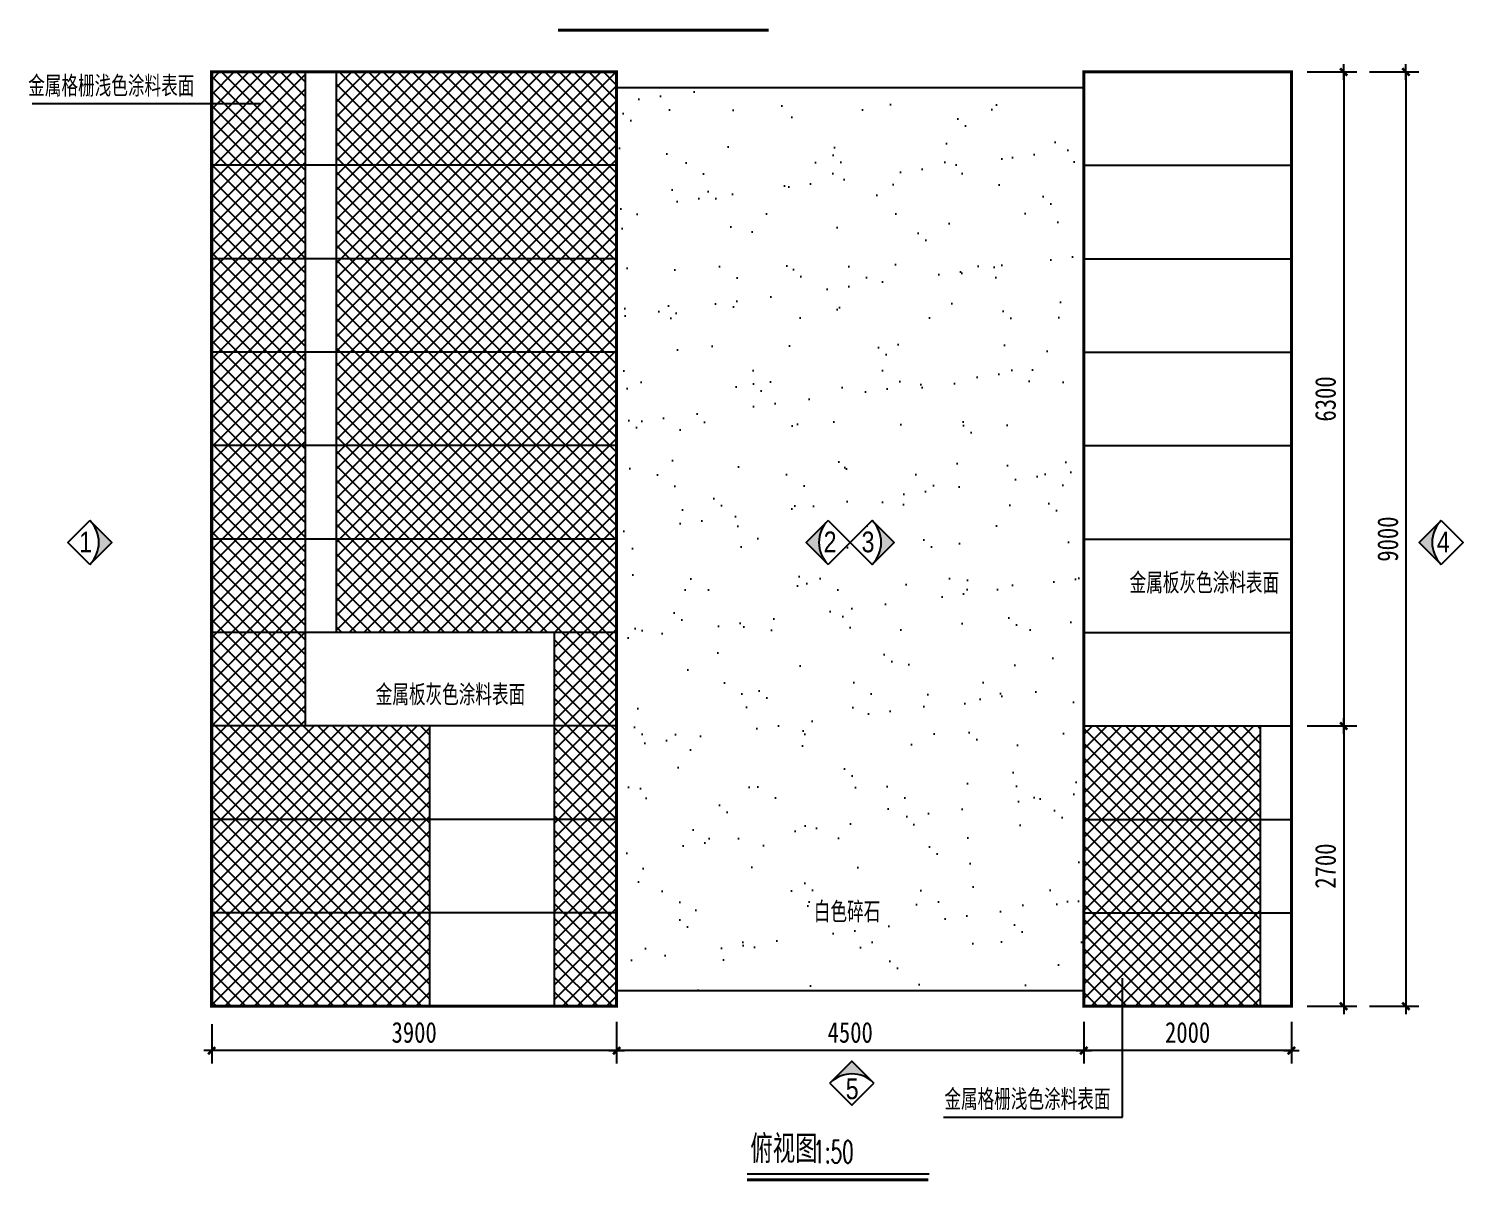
# Model space of a CAD drawing. Extents: x 16731 to 55153, y 153979 to 176230.
# Drawn here: x 40301 to 54119, y 153979 to 165083 of the extents above; entities that cross this region are included whole.
import ezdxf

# ---------------------------------------------------------------- set-up
doc = ezdxf.new("R2010")
doc.units = 0
doc.header["$LTSCALE"] = 500
doc.header["$MEASUREMENT"] = 0
doc.header["$PDMODE"] = 34
doc.layers.get('0').update_dxf_attribs({"linetype": 'CONTINUOUS'})
doc.layers.get('DEFPOINTS').update_dxf_attribs({"linetype": 'CONTINUOUS'})
doc.layers.add('L-OBJECT', color=4, linetype='CONTINUOUS')
doc.layers.add('PUB_DIM', color=3, linetype='CONTINUOUS')
doc.styles.add('_HZTXT', font='txt.shx', dxfattribs={"width": 0.8, "bigfont": 'HZTXT.shx'})
doc.styles.add('_ROMANS', font='ROMANS.shx', dxfattribs={"width": 0.6})
doc.styles.add('DIM_FONT', font='simhei.ttf', dxfattribs={"width": 0.8, "height": 200})
doc.dimstyles.new('DIMB', dxfattribs={"dimtxt": 300, "dimasz": 1, "dimexe": 250, "dimexo": 300, "dimgap": 150, "dimtad": 1, "dimdec": 0, "dimzin": 0, "dimtxsty": 'DIM_FONT', "dimblk": '_DIMX', "dimblk1": '_DIMX', "dimblk2": '_DIMX', "dimcen": 0.09, "dimse2": 1, "dimclrt": 7, "dimazin": 3, "dimtfac": 1, "dimtdec": 0, "dimtix": 1, "dimtmove": 0, "dimatfit": 3, "dimtolj": 1, "dimtzin": 0})

# ---------------------------------------------------------------- blocks, each defined once
blk = doc.blocks.new('_DIMX')
blk.add_line((-150, 0), (150, 0))
at = {"const_width": 50}
blk.add_lwpolyline([(-70, -70), (70, 70)], dxfattribs=at)
blk = doc.blocks.new('*D30')
at = {"color": 0, "linetype": 'BYBLOCK'}
for p, q in [((42064, 155494), (42064, 155113)), ((45964, 155516), (45964, 155113)), ((45963, 155238), (42064, 155238))]:
    blk.add_line(p, q, dxfattribs=at)
at = {"layer": 'DEFPOINTS', "color": 0, "linetype": 'BYBLOCK'}
for p in [(42064, 155644), (45964, 155666), (42064, 155238)]:
    blk.add_point(p, dxfattribs=at)
at = {"color": 0, "linetype": 'BYBLOCK', "xscale": 0.5, "yscale": 0.5, "zscale": 0.5, "rotation": 180}
blk.add_blockref('_DIMX', (42064, 155238), dxfattribs=at)
at = {"color": 0, "linetype": 'BYBLOCK', "xscale": 0.5, "yscale": 0.5, "zscale": 0.5}
blk.add_blockref('_DIMX', (45964, 155238), dxfattribs=at)
at = {"color": 7, "linetype": 'BYBLOCK', "insert": (44014, 155413), "char_height": 200, "attachment_point": 5, "style": 'DIM_FONT'}
blk.add_mtext('\\A1;3900', dxfattribs=at)
blk = doc.blocks.new('*D31')
at = {"color": 0, "linetype": 'BYBLOCK'}
for p, q in [((45964, 155516), (45964, 155113)), ((50464, 155516), (50464, 155113)), ((50463, 155238), (45964, 155238))]:
    blk.add_line(p, q, dxfattribs=at)
at = {"layer": 'DEFPOINTS', "color": 0, "linetype": 'BYBLOCK'}
for p in [(45964, 155666), (50464, 155666), (45964, 155238)]:
    blk.add_point(p, dxfattribs=at)
at = {"color": 0, "linetype": 'BYBLOCK', "xscale": 0.5, "yscale": 0.5, "zscale": 0.5, "rotation": 180}
blk.add_blockref('_DIMX', (45964, 155238), dxfattribs=at)
at = {"color": 0, "linetype": 'BYBLOCK', "xscale": 0.5, "yscale": 0.5, "zscale": 0.5}
blk.add_blockref('_DIMX', (50464, 155238), dxfattribs=at)
at = {"color": 7, "linetype": 'BYBLOCK', "insert": (48214, 155413), "char_height": 200, "attachment_point": 5, "style": 'DIM_FONT'}
blk.add_mtext('\\A1;4500', dxfattribs=at)
blk = doc.blocks.new('*D32')
at = {"color": 0, "linetype": 'BYBLOCK'}
for p, q in [((50464, 155516), (50464, 155113)), ((52464, 155516), (52464, 155113)), ((52463, 155238), (50464, 155238))]:
    blk.add_line(p, q, dxfattribs=at)
at = {"layer": 'DEFPOINTS', "color": 0, "linetype": 'BYBLOCK'}
for p in [(50464, 155666), (52464, 155666), (50464, 155238)]:
    blk.add_point(p, dxfattribs=at)
at = {"color": 0, "linetype": 'BYBLOCK', "xscale": 0.5, "yscale": 0.5, "zscale": 0.5, "rotation": 180}
blk.add_blockref('_DIMX', (50464, 155238), dxfattribs=at)
at = {"color": 0, "linetype": 'BYBLOCK', "xscale": 0.5, "yscale": 0.5, "zscale": 0.5}
blk.add_blockref('_DIMX', (52464, 155238), dxfattribs=at)
at = {"color": 7, "linetype": 'BYBLOCK', "insert": (51464, 155413), "char_height": 200, "attachment_point": 5, "style": 'DIM_FONT'}
blk.add_mtext('\\A1;2000', dxfattribs=at)
blk = doc.blocks.new('*D33')
at = {"color": 0, "linetype": 'BYBLOCK'}
for p, q in [((53214, 164666), (53692, 164666)), ((53567, 164666), (53567, 155667)), ((53214, 155666), (53692, 155666))]:
    blk.add_line(p, q, dxfattribs=at)
at = {"layer": 'DEFPOINTS', "color": 0, "linetype": 'BYBLOCK'}
for p in [(53064, 164666), (53064, 155666), (53567, 155666)]:
    blk.add_point(p, dxfattribs=at)
at = {"color": 0, "linetype": 'BYBLOCK', "xscale": 0.5, "yscale": 0.5, "zscale": 0.5}
for p, rotation in [((53567, 164666), 90), ((53567, 155666), 270)]:
    blk.add_blockref('_DIMX', p, dxfattribs=dict(at, rotation=rotation))
at = {"color": 7, "linetype": 'BYBLOCK', "insert": (53392, 160166), "char_height": 200, "attachment_point": 5, "rotation": 90, "style": 'DIM_FONT'}
blk.add_mtext('\\A1;9000', dxfattribs=at)
blk = doc.blocks.new('*D34')
at = {"color": 0, "linetype": 'BYBLOCK'}
for p, q in [((52614, 164666), (53092, 164666)), ((52967, 164666), (52967, 158367)), ((52614, 158366), (53092, 158366))]:
    blk.add_line(p, q, dxfattribs=at)
at = {"layer": 'DEFPOINTS', "color": 0, "linetype": 'BYBLOCK'}
for p in [(52464, 164666), (52464, 158366), (52967, 158366)]:
    blk.add_point(p, dxfattribs=at)
at = {"color": 0, "linetype": 'BYBLOCK', "xscale": 0.5, "yscale": 0.5, "zscale": 0.5}
for p, rotation in [((52967, 164666), 90), ((52967, 158366), 270)]:
    blk.add_blockref('_DIMX', p, dxfattribs=dict(at, rotation=rotation))
at = {"color": 7, "linetype": 'BYBLOCK', "insert": (52792, 161516), "char_height": 200, "attachment_point": 5, "rotation": 90, "style": 'DIM_FONT'}
blk.add_mtext('\\A1;6300', dxfattribs=at)
blk = doc.blocks.new('*D35')
at = {"color": 0, "linetype": 'BYBLOCK'}
for p, q in [((52614, 158366), (53092, 158366)), ((52967, 158366), (52967, 155667)), ((52614, 155666), (53092, 155666))]:
    blk.add_line(p, q, dxfattribs=at)
at = {"layer": 'DEFPOINTS', "color": 0, "linetype": 'BYBLOCK'}
for p in [(52464, 158366), (52464, 155666), (52967, 155666)]:
    blk.add_point(p, dxfattribs=at)
at = {"color": 0, "linetype": 'BYBLOCK', "xscale": 0.5, "yscale": 0.5, "zscale": 0.5}
for p, rotation in [((52967, 158366), 90), ((52967, 155666), 270)]:
    blk.add_blockref('_DIMX', p, dxfattribs=dict(at, rotation=rotation))
at = {"color": 7, "linetype": 'BYBLOCK', "insert": (52792, 157016), "char_height": 200, "attachment_point": 5, "rotation": 90, "style": 'DIM_FONT'}
blk.add_mtext('\\A1;2700', dxfattribs=at)

msp = doc.modelspace()

# ---------------------------------------------------------------- hatches: boundary and pattern name
at = {"layer": 'L-OBJECT'}
h = msp.add_hatch(dxfattribs=at)
h.set_pattern_fill('ANSI37', color=256, scale=800, style=0)
h.set_pattern_definition([(45, (78000, 52600), (-70.71068, 70.71068), []), (135, (78000, 52600), (-70.71068, -70.71068), [])])
h.paths.add_polyline_path([(42063.7, 164666.4), (42063.7, 163766.4), (42963.7, 163766.4), (42963.7, 164666.4)])
h.paths.add_polyline_path([(42963.7, 162866.4), (42963.7, 163766.4), (42063.7, 163766.4), (42063.7, 162866.4)])
h.paths.add_polyline_path([(42063.7, 161966.4), (42963.7, 161966.4), (42963.7, 162866.4), (42063.7, 162866.4)])
h.paths.add_polyline_path([(42063.7, 161966.4), (42063.7, 161066.4), (42963.7, 161066.4), (42963.7, 161966.4)])
h.paths.add_polyline_path([(42963.7, 160166.4), (42963.7, 161066.4), (42063.7, 161066.4), (42063.7, 160166.4)])
h.paths.add_polyline_path([(42963.7, 159266.4), (42963.7, 160166.4), (42063.7, 160166.4), (42063.7, 159266.4)])
h.paths.add_polyline_path([(42963.7, 159266.4), (42063.7, 159266.4), (42063.7, 158366.4), (42963.7, 158366.4)])
h.paths.add_polyline_path([(44163.7, 157466.4), (44163.7, 158366.4), (42063.7, 158366.4), (42063.7, 157466.4)])
h.paths.add_polyline_path([(42063.7, 157466.4), (42063.7, 156566.4), (44163.7, 156566.4), (44163.7, 157466.4)])
h.paths.add_polyline_path([(42063.7, 156566.4), (42063.7, 155666.4), (44163.7, 155666.4), (44163.7, 156566.4)])
h.paths.add_polyline_path([(45363.7, 155666.4), (45963.7, 155666.4), (45963.7, 156566.4), (45363.7, 156566.4)])
h.paths.add_polyline_path([(45363.7, 157466.4), (45363.7, 156566.4), (45963.7, 156566.4), (45963.7, 157466.4)])
h.paths.add_polyline_path([(45963.7, 157466.4), (45963.7, 158366.4), (45363.7, 158366.4), (45363.7, 157466.4)])
h.paths.add_polyline_path([(45363.7, 158366.4), (45963.7, 158366.4), (45963.7, 159266.4), (45363.7, 159266.4)])
h.paths.add_polyline_path([(45963.7, 160166.4), (43263.7, 160166.4), (43263.7, 159266.4), (45963.7, 159266.4)])
h.paths.add_polyline_path([(45963.7, 160166.4), (45963.7, 161066.4), (43263.7, 161066.4), (43263.7, 160166.4)])
h.paths.add_polyline_path([(43263.7, 161966.4), (43263.7, 161066.4), (45963.7, 161066.4), (45963.7, 161966.4)])
h.paths.add_polyline_path([(45963.7, 161966.4), (45963.7, 162866.4), (43263.7, 162866.4), (43263.7, 161966.4)])
h.paths.add_polyline_path([(45963.7, 162866.4), (45963.7, 163766.4), (43263.7, 163766.4), (43263.7, 162866.4)])
h.paths.add_polyline_path([(45963.7, 163766.4), (45963.7, 164666.4), (43263.7, 164666.4), (43263.7, 163766.4)])
h.paths.add_polyline_path([(50463.7, 158366.4), (50463.7, 157466.4), (52163.7, 157466.4), (52163.7, 158366.4)])
h.paths.add_polyline_path([(52163.7, 157466.4), (50463.7, 157466.4), (50463.7, 156566.4), (52163.7, 156566.4)])
h.paths.add_polyline_path([(52163.7, 156566.4), (50463.7, 156566.4), (50463.7, 155666.4), (52163.7, 155666.4)])
at = {"layer": 'PUB_DIM'}
h = msp.add_hatch(dxfattribs=at)
h.set_pattern_fill('AR-SAND', color=256, scale=400, style=0)
h.set_pattern_definition([(37.5, (78000, 52600), (-25.1973, 770.7295), [0, -608, 0, -680, 0, -650]), (7.5, (78000, 52600), (707.911, 1128.858), [0, -328, 0, -548, 0, -210]), (327.5, (77508, 52600), (1245.6567, 2.2636), [0, -200, 0, -720, 0, -940]), (317.5, (77508, 52600), (1202.451, 351.07), [0, -100, 0, -472, 0, -540])])
h.paths.add_polyline_path([(45963.7, 164516.4), (45963.7, 155816.4), (50463.7, 155816.4), (50463.7, 164516.4)])
for points in [[(41101.3, 160133.8), (40889.2, 160346, -0.4142136), (40889.2, 159921.7)], [(53907, 160346), (53694.9, 160133.8), (53907, 159921.7, -0.4142136)], [(48442.8, 154925.9), (48230.7, 155138), (48018.5, 154925.9, -0.4142136)]]:
    msp.add_hatch(color=256, dxfattribs=at).paths.add_polyline_path(points)
h = msp.add_hatch(color=256, dxfattribs=at)
h.paths.add_polyline_path([(48636.7, 160133.8), (48424.5, 160346, -0.4142136), (48424.5, 159921.7)])
h.paths.add_polyline_path([(48000.3, 159921.7, -0.4142136), (48000.3, 160346), (47788.1, 160133.8)])

# ---------------------------------------------------------------- linework, layer by layer
at = {"layer": 'L-OBJECT'}
for p, q in [((42063.7, 164666.4), (42063.7, 155666.4)), ((45963.7, 164666.4), (42063.7, 164666.4)), ((42963.7, 164666.4), (42963.7, 158366.4)), ((43263.7, 164666.4), (43263.7, 159266.4)), ((45963.7, 164666.4), (45963.7, 155666.4)), ((50463.7, 164666.4), (50463.7, 155666.4)), ((52463.7, 164666.4), (50463.7, 164666.4)), ((52463.7, 164666.4), (52463.7, 155666.4)), ((45963.7, 164516.4), (50463.7, 164516.4)), ((45963.7, 163766.4), (42063.7, 163766.4)), ((50463.7, 163766.4), (52463.7, 163766.4)), ((45963.7, 162866.4), (42063.7, 162866.4)), ((50463.7, 162866.4), (52463.7, 162866.4)), ((45963.7, 161966.4), (42063.7, 161966.4)), ((50463.7, 161966.4), (52463.7, 161966.4)), ((45963.7, 161066.4), (42063.7, 161066.4)), ((50463.7, 161066.4), (52463.7, 161066.4)), ((45963.7, 160166.4), (42063.7, 160166.4)), ((50463.7, 160166.4), (52463.7, 160166.4)), ((45963.7, 159266.4), (42063.7, 159266.4)), ((45363.7, 159266.4), (45363.7, 155666.4)), ((50463.7, 159266.4), (52463.7, 159266.4)), ((45963.7, 158366.4), (42063.7, 158366.4)), ((45063.7, 158366.4), (44163.7, 158366.4)), ((44163.7, 155666.4), (44163.7, 158366.4)), ((50463.7, 158366.4), (52463.7, 158366.4)), ((52163.7, 158366.4), (52163.7, 155666.4)), ((45963.7, 157466.4), (42063.7, 157466.4)), ((50463.7, 157466.4), (52463.7, 157466.4)), ((45963.7, 156566.4), (42063.7, 156566.4)), ((50463.7, 156566.4), (52463.7, 156566.4)), ((45963.7, 155816.4), (50463.7, 155816.4)), ((45963.7, 155666.4), (42063.7, 155666.4)), ((52463.7, 155666.4), (50463.7, 155666.4)), ((47220.4, 154050.9), (48973.3, 154050.9))]:
    msp.add_line(p, q, dxfattribs=at)
at = {"layer": 'L-OBJECT', "const_width": 30}
for points in [[(45398.1, 165067.7), (47429.5, 165067.7)], [(47220.2, 153994.5), (48965.1, 153994.5)]]:
    msp.add_lwpolyline(points, dxfattribs=at)
for points in [[(42063.7, 164666.4), (42063.7, 155666.4), (45963.7, 155666.4), (45963.7, 164666.4)], [(52463.7, 164666.4), (50463.7, 164666.4), (50463.7, 155666.4), (52463.7, 155666.4)]]:
    msp.add_lwpolyline(points, close=True, dxfattribs=at)
at = {"layer": 'PUB_DIM'}
for p, q in [((40335.2, 164362.3), (42530.5, 164362.3)), ((48000.3, 160346), (48424.5, 159921.7)), ((48424.5, 160346), (48000.3, 159921.7)), ((50836.1, 154597.4), (50836.1, 155936.4)), ((49113.2, 154597.4), (50836.1, 154597.4))]:
    msp.add_line(p, q, dxfattribs=at)
for points in [[(40889.2, 159921.7), (40677, 160133.8), (40889.2, 160346)], [(40889.2, 159921.7), (41101.3, 160133.8), (40889.2, 160346)], [(48000.3, 160346), (47788.1, 160133.8), (48000.3, 159921.7)], [(48424.5, 159921.7), (48636.7, 160133.8), (48424.5, 160346)], [(53907, 160346), (53694.9, 160133.8), (53907, 159921.7)], [(53907, 160346), (54119.1, 160133.8), (53907, 159921.7)], [(48018.5, 154925.9), (48230.7, 155138), (48442.8, 154925.9)], [(48018.5, 154925.9), (48230.7, 154713.7), (48442.8, 154925.9)]]:
    msp.add_lwpolyline(points, dxfattribs=at)
for centre, start, end in [((40677, 160133.8), 315, 45), ((48212.4, 160133.8), 135, 225), ((48212.4, 160133.8), 315, 45), ((54119.1, 160133.8), 135, 225), ((48230.7, 154713.7), 45, 135)]:
    msp.add_arc(centre, 300, start, end, dxfattribs=at)

# ---------------------------------------------------------------- texts
at = {"layer": 'L-OBJECT'}
for s, height, style, width, p in [('金属格栅浅色涂料表面', 200, '_HZTXT', 0.8, (40296.4, 164429)), ('金属板灰色涂料表面', 200, '_HZTXT', 0.8, (50905, 159641.8)), ('金属板灰色涂料表面', 200, '_HZTXT', 0.8, (43643.4, 158564.7)), ('白色碎石', 200, '_HZTXT', 0.8, (47863.7, 156473.3)), ('金属格栅浅色涂料表面', 200, '_HZTXT', 0.8, (49120.9, 154666.9)), ('俯视图 ', 270, '_HZTXT', 0.8, (47251.9, 154155.6)), ('1:50', 216, '_ROMANS', 0.6, (47858.3, 154155.6))]:
    msp.add_text(s, height=height, dxfattribs=dict(at, style=style, width=width)).set_placement(p)
at = {"layer": 'PUB_DIM', "char_height": 200, "width": 190, "style": 'DIM_FONT'}
for s, insert, attachment_point in [('\\fArial|b0|i0|c0|p34;1', (40788, 160238.7), 1), ('\\fArial|b0|i0|c0|p34;2', (47958, 160238.7), 1), ('\\fArial|b0|i0|c0|p34;3', (48323.4, 160238.7), 1), ('\\fArial|b0|i0|c0|p34;4', (53864.8, 160238.7), 1), ('\\fArial|b0|i0|c0|p34;5', (48170.7, 154768.1), 7)]:
    msp.add_mtext(s, dxfattribs=dict(at, insert=insert, attachment_point=attachment_point))

# ---------------------------------------------------------------- dimensions: what is measured, and where the dimension line sits
at = {"layer": 'PUB_DIM'}
for base, p1, p2, picture, middle in [((52966.8, 158366.4), (52463.7, 164666.4), (52463.7, 158366.4), '*D34', (52791.8, 161516.4)), ((53566.8, 155666.4), (53063.7, 164666.4), (53063.7, 155666.4), '*D33', (53391.8, 160166.4)), ((52966.8, 155666.4), (52463.7, 158366.4), (52463.7, 155666.4), '*D35', (52791.8, 157016.4))]:
    dim = msp.add_linear_dim(base=base, p1=p1, p2=p2, angle=90, dimstyle='DIMB', override={"dimscale": 0.5, "dimblk1": '_DIMX', "dimblk2": '_DIMX', "dimsah": 1, "dimse2": 0}, dxfattribs=at)
    dim.commit()
    dim.dimension.update_dxf_attribs({"geometry": picture, "text_midpoint": middle})
for base, p1, p2, picture, middle in [((42063.7, 155238.4), (45963.7, 155666.4), (42063.7, 155644.4), '*D30', (44013.7, 155413.4)), ((45963.7, 155238.4), (50463.7, 155666.4), (45963.7, 155666.4), '*D31', (48213.7, 155413.4)), ((50463.7, 155238.4), (52463.7, 155666.4), (50463.7, 155666.4), '*D32', (51463.7, 155413.4))]:
    dim = msp.add_linear_dim(base=base, p1=p1, p2=p2, dimstyle='DIMB', override={"dimscale": 0.5, "dimblk1": '_DIMX', "dimblk2": '_DIMX', "dimsah": 1, "dimse2": 0}, dxfattribs=at)
    dim.commit()
    dim.dimension.update_dxf_attribs({"geometry": picture, "text_midpoint": middle})

doc.saveas('drawing.dxf')
